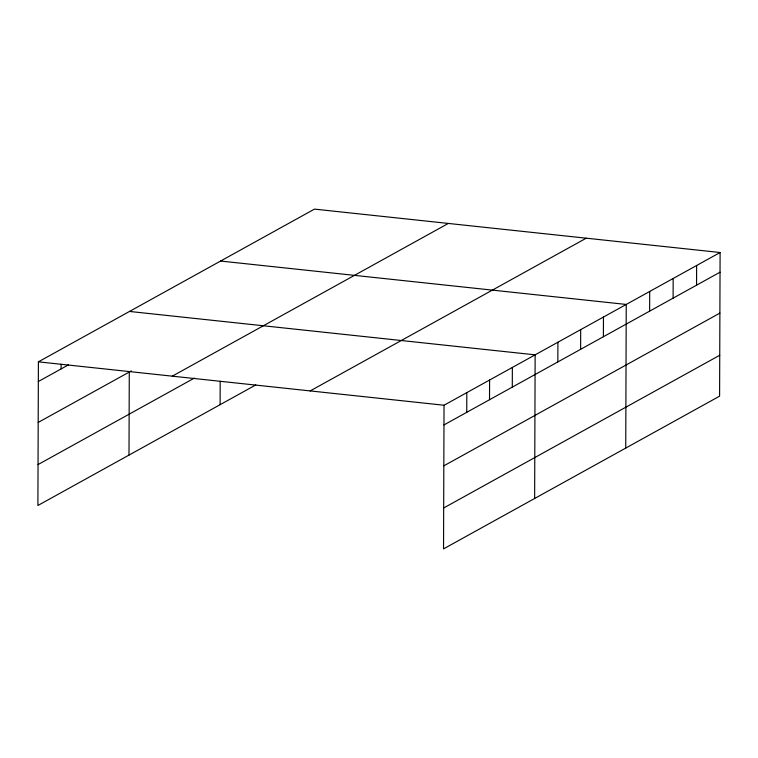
<?xml version="1.0" encoding="UTF-8"?>
<svg xmlns="http://www.w3.org/2000/svg" width="758" height="758" viewBox="0 0 758 758"><rect width="100%" height="100%" fill="white"/><g stroke="black" fill="none" stroke-linecap="round" stroke-linejoin="round"><path stroke-width="1.14" d="M720.1 252.509L444.036 405.236L443.534 548.887L719.598 396.159L720.1 252.509L314.466 209.113L38.402 361.841L37.9 505.491L255.806 384.931M61.104 368.928L61.123 364.295M129.002 455.084L129.286 372.036M220.104 404.687L220.18 381.312M466.748 412.324L466.814 392.644M489.516 399.722L489.592 380.042M512.294 387.13L512.361 367.44M534.636 498.489L535.139 354.839L129.504 311.443M557.841 361.926L557.916 342.237M580.619 349.324L580.685 329.645M603.396 336.723L603.463 317.043M625.738 448.082L626.241 304.441L220.606 261.046M649.634 311.14L649.701 291.46M673.104 298.159L673.17 278.48M696.564 285.179L696.63 265.499M38.336 381.53L68.353 364.92M38.194 422.433L131.361 370.889M172.265 376.167L448.319 223.439M38.042 464.578L194.361 378.1M310.174 390.92L586.237 238.192M443.97 424.925L720.034 272.198M443.828 465.829L719.892 313.101M443.676 507.983L719.74 355.256M38.402 361.841L444.036 405.236"/></g></svg>
